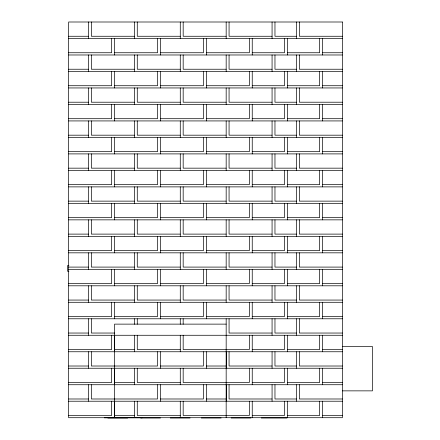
<?xml version="1.0" encoding="UTF-8"?>
<svg xmlns="http://www.w3.org/2000/svg" width="440" height="440" viewBox="0 0 440 440"><rect width="100%" height="100%" fill="white"/><g stroke="black" fill="none" stroke-linecap="round" stroke-linejoin="round"><path stroke-width="0.66" d="M68.646 36.262L88.479 36.262M134.376 36.262L91.372 36.262L91.372 22M180.274 36.262L137.275 36.262L137.275 22M226.171 36.262L183.172 36.262L183.172 22M272.069 36.262L229.07 36.262L229.07 22M296.466 36.262L274.967 36.262L274.967 22M342.37 36.262L299.365 36.262L299.365 22M68.646 38.489L342.37 38.489M68.646 52.745L111.65 52.745L111.65 38.489M114.549 52.745L157.548 52.745L157.548 38.489M160.446 52.745L203.445 52.745L203.445 38.489M206.344 52.745L249.343 52.745L249.343 38.489M252.241 52.745L284.493 52.745L284.493 38.489M287.392 52.745L319.638 52.745L319.638 38.489M322.536 52.745L342.37 52.745M68.646 54.978L342.37 54.978M68.646 69.234L88.479 69.234M134.376 69.234L91.372 69.234L91.372 54.978M180.274 69.234L137.275 69.234L137.275 54.978M226.171 69.234L183.172 69.234L183.172 54.978M272.069 69.234L229.07 69.234L229.07 54.978M296.466 69.234L274.967 69.234L274.967 54.978M342.37 69.234L299.365 69.234L299.365 54.978M68.646 71.462L342.37 71.462M68.646 85.723L111.65 85.723L111.65 71.462M114.549 85.723L157.548 85.723L157.548 71.462M160.446 85.723L203.445 85.723L203.445 71.462M206.344 85.723L249.343 85.723L249.343 71.462M252.241 85.723L284.493 85.723L284.493 71.462M287.392 85.723L319.638 85.723L319.638 71.462M322.536 85.723L342.37 85.723M68.646 87.951L342.37 87.951M68.646 102.212L88.479 102.212M134.376 102.212L91.372 102.212L91.372 87.951M180.274 102.212L137.275 102.212L137.275 87.951M226.171 102.212L183.172 102.212L183.172 87.951M272.069 102.212L229.07 102.212L229.07 87.951M296.466 102.212L274.967 102.212L274.967 87.951M342.37 102.212L299.365 102.212L299.365 87.951M68.646 104.439L342.37 104.439M68.646 118.701L111.65 118.701L111.65 104.439M114.549 118.701L157.548 118.701L157.548 104.439M160.446 118.701L203.445 118.701L203.445 104.439M206.344 118.701L249.343 118.701L249.343 104.439M252.241 118.701L284.493 118.701L284.493 104.439M287.392 118.701L319.638 118.701L319.638 104.439M322.536 118.701L342.37 118.701M68.646 120.929L342.37 120.929M68.646 135.185L88.479 135.185M134.376 135.185L91.372 135.185L91.372 120.929M180.274 135.185L137.275 135.185L137.275 120.929M226.171 135.185L183.172 135.185L183.172 120.929M272.069 135.185L229.07 135.185L229.07 120.929M296.466 135.185L274.967 135.185L274.967 120.929M342.37 135.185L299.365 135.185L299.365 120.929M68.646 137.412L342.37 137.412M68.646 151.673L111.65 151.673L111.65 137.412M114.549 151.673L157.548 151.673L157.548 137.412M160.446 151.673L203.445 151.673L203.445 137.412M206.344 151.673L249.343 151.673L249.343 137.412M252.241 151.673L284.493 151.673L284.493 137.412M287.392 151.673L319.638 151.673L319.638 137.412M322.536 151.673L342.37 151.673M68.646 153.901L342.37 153.901M68.646 168.163L88.479 168.163M134.376 168.163L91.372 168.163L91.372 153.901M180.274 168.163L137.275 168.163L137.275 153.901M226.171 168.163L183.172 168.163L183.172 153.901M272.069 168.163L229.07 168.163L229.07 153.901M296.466 168.163L274.967 168.163L274.967 153.901M342.37 168.163L299.365 168.163L299.365 153.901M68.646 170.39L342.37 170.39M68.646 184.652L111.65 184.652L111.65 170.39M114.549 184.652L157.548 184.652L157.548 170.39M160.446 184.652L203.445 184.652L203.445 170.39M206.344 184.652L249.343 184.652L249.343 170.39M252.241 184.652L284.493 184.652L284.493 170.39M287.392 184.652L319.638 184.652L319.638 170.39M322.536 184.652L342.37 184.652M68.646 186.879L342.37 186.879M68.646 201.135L88.479 201.135M134.376 201.135L91.372 201.135L91.372 186.879M180.274 201.135L137.275 201.135L137.275 186.879M226.171 201.135L183.172 201.135L183.172 186.879M272.069 201.135L229.07 201.135L229.07 186.879M296.466 201.135L274.967 201.135L274.967 186.879M342.37 201.135L299.365 201.135L299.365 186.879M68.646 203.368L342.37 203.368M68.646 217.624L111.65 217.624L111.65 203.368M114.549 217.624L157.548 217.624L157.548 203.368M160.446 217.624L203.445 217.624L203.445 203.368M206.344 217.624L249.343 217.624L249.343 203.368M252.241 217.624L284.493 217.624L284.493 203.368M287.392 217.624L319.638 217.624L319.638 203.368M322.536 217.624L342.37 217.624M68.646 219.852L342.37 219.852M68.646 234.113L88.479 234.113M134.376 234.113L91.372 234.113L91.372 219.852M180.274 234.113L137.275 234.113L137.275 219.852M226.171 234.113L183.172 234.113L183.172 219.852M272.069 234.113L229.07 234.113L229.07 219.852M296.466 234.113L274.967 234.113L274.967 219.852M342.37 234.113L299.365 234.113L299.365 219.852M68.646 236.341L342.37 236.341M68.646 250.602L111.65 250.602L111.65 236.341M114.549 250.602L157.548 250.602L157.548 236.341M160.446 250.602L203.445 250.602L203.445 236.341M206.344 250.602L249.343 250.602L249.343 236.341M252.241 250.602L284.493 250.602L284.493 236.341M287.392 250.602L319.638 250.602L319.638 236.341M322.536 250.602L342.37 250.602M68.646 252.83L342.37 252.83M68.91 265.584L67.535 265.584L67.535 271.244L68.904 271.244M68.646 267.091L88.479 267.091M134.376 267.091L91.372 267.091L91.372 252.83M180.274 267.091L137.275 267.091L137.275 252.83M226.171 267.091L183.172 267.091L183.172 252.83M272.069 267.091L229.07 267.091L229.07 252.83M296.466 267.091L274.967 267.091L274.967 252.83M342.37 267.091L299.365 267.091L299.365 252.83M68.646 269.319L342.37 269.319M68.646 283.575L111.65 283.575L111.65 269.319M114.549 283.575L157.548 283.575L157.548 269.319M160.446 283.575L203.445 283.575L203.445 269.319M206.344 283.575L249.343 283.575L249.343 269.319M252.241 283.575L284.493 283.575L284.493 269.319M287.392 283.575L319.638 283.575L319.638 269.319M322.536 283.575L342.37 283.575M68.646 285.802L342.37 285.802M68.646 300.064L88.479 300.064M134.376 300.064L91.372 300.064L91.372 285.802M180.274 300.064L137.275 300.064L137.275 285.802M226.171 300.064L183.172 300.064L183.172 285.802M272.069 300.064L229.07 300.064L229.07 285.802M296.466 300.064L274.967 300.064L274.967 285.802M342.37 300.064L299.365 300.064L299.365 285.802M68.646 302.291L342.37 302.291M68.646 316.553L111.65 316.553L111.65 302.291M114.549 316.553L157.548 316.553L157.548 302.291M160.446 316.553L203.445 316.553L203.445 302.291M206.344 316.553L249.343 316.553L249.343 302.291M252.241 316.553L284.493 316.553L284.493 302.291M287.392 316.553L319.638 316.553L319.638 302.291M322.536 316.553L342.37 316.553M68.646 318.78L342.37 318.78M226.171 324.126L114.549 324.126L114.549 417.709M68.646 333.041L88.479 333.041M114.582 333.041L91.372 333.041L91.372 318.78M272.069 333.041L229.07 333.041L229.07 318.78M296.466 333.041L274.967 333.041L274.967 318.78M342.37 333.041L299.365 333.041L299.365 318.78M68.646 335.269L342.37 335.269M342.425 346.544L372.466 346.544L372.466 390.863L342.425 390.863M68.646 349.525L111.65 349.525L111.65 335.269M114.549 349.525L134.376 349.525M180.274 349.525L137.275 349.525L137.275 335.269M252.241 349.525L284.493 349.525L284.493 335.269M287.392 349.525L319.638 349.525L319.638 335.269M322.536 349.525L342.37 349.525M68.646 351.758L342.37 351.758M68.646 366.014L88.479 366.014M160.446 366.014L203.445 366.014L203.445 351.758M206.344 366.014L226.171 366.014M272.069 366.014L229.07 366.014L229.07 351.758M296.466 366.014L274.967 366.014L274.967 351.758M342.37 366.014L299.365 366.014L299.365 351.758M68.646 368.242L342.37 368.242M68.646 382.503L111.65 382.503L111.65 368.242M114.549 382.503L134.376 382.503M180.274 382.503L137.275 382.503L137.275 368.242M252.241 382.503L284.493 382.503L284.493 368.242M287.392 382.503L319.638 382.503L319.638 368.242M322.536 382.503L342.37 382.503M68.646 384.731L342.37 384.731M68.646 398.992L88.479 398.992M160.446 398.992L203.445 398.992L203.445 384.731M206.344 398.992L226.171 398.992M272.069 398.992L229.07 398.992L229.07 384.731M296.466 398.992L274.967 398.992L274.967 384.731M342.37 398.992L299.365 398.992L299.365 384.731M68.646 401.22L342.37 401.22M68.646 415.481L111.65 415.481L111.65 401.22M114.549 415.481L134.376 415.481M180.274 415.481L137.275 415.481L137.275 401.22M252.241 415.481L284.493 415.481L284.493 401.22M287.392 415.481L319.638 415.481L319.638 401.22M322.536 415.481L342.37 415.481M104.28 417.819L142.159 417.819M107.85 418L127.683 418M140.674 418L160.507 418M170.274 418L190.102 418M201.311 418L221.144 418M231.16 418L250.987 418M261.3 418L286.924 418M322.536 38.489L322.536 54.978M322.536 71.462L322.536 87.951M322.536 104.439L322.536 120.929M322.536 137.412L322.536 153.901M322.536 170.39L322.536 186.879M322.536 203.368L322.536 219.852M322.536 236.341L322.536 252.83M322.536 269.319L322.536 285.802M322.536 302.291L322.536 318.78M322.536 335.269L322.536 351.758M322.536 368.242L322.536 384.731M322.536 401.22L322.536 417.709M296.466 22L296.466 38.489M296.466 54.978L296.466 71.462M296.466 87.951L296.466 104.439M296.466 120.929L296.466 137.412M296.466 153.901L296.466 170.39M296.466 186.879L296.466 203.368M296.466 219.852L296.466 236.341M296.466 252.83L296.466 269.319M296.466 285.802L296.466 302.291M296.466 318.78L296.466 335.269M296.466 351.758L296.466 368.242M296.466 384.731L296.466 401.22M287.392 38.489L287.392 54.978M287.392 71.462L287.392 87.951M287.392 104.439L287.392 120.929M287.392 137.412L287.392 153.901M287.392 170.39L287.392 186.879M287.392 203.368L287.392 219.852M287.392 236.341L287.392 252.83M287.392 269.319L287.392 285.802M287.392 302.291L287.392 318.78M287.392 335.269L287.392 351.758M287.392 368.242L287.392 384.731M287.392 401.22L287.392 417.709M272.069 22L272.069 38.489M272.069 54.978L272.069 71.462M272.069 87.951L272.069 104.439M272.069 120.929L272.069 137.412M272.069 153.901L272.069 170.39M272.069 186.879L272.069 203.368M272.069 219.852L272.069 236.341M272.069 252.83L272.069 269.319M272.069 285.802L272.069 302.291M272.069 318.78L272.069 335.269M272.069 351.758L272.069 368.242M272.069 384.731L272.069 401.22M252.241 38.489L252.241 54.978M252.241 71.462L252.241 87.951M252.241 104.439L252.241 120.929M252.241 137.412L252.241 153.901M252.241 170.39L252.241 186.879M252.241 203.368L252.241 219.852M252.241 236.341L252.241 252.83M252.241 269.319L252.241 285.802M252.241 302.291L252.241 318.78M252.241 335.269L252.241 351.758M252.241 368.242L252.241 384.731M252.241 401.22L252.241 417.709M249.343 335.269L249.343 349.525L183.172 349.525L183.172 335.269M249.343 368.242L249.343 382.503L183.172 382.503L183.172 368.242M249.343 401.22L249.343 415.481L183.172 415.481L183.172 401.22M226.303 351.758L226.303 368.242M226.303 384.731L226.303 401.22M226.171 22L226.171 38.489M226.171 54.978L226.171 71.462M226.171 87.951L226.171 104.439M226.171 120.929L226.171 137.412M226.171 153.901L226.171 170.39M226.171 186.879L226.171 203.368M226.171 219.852L226.171 236.341M226.171 252.83L226.171 269.319M226.171 285.802L226.171 302.291M226.171 318.78L226.171 417.709M206.344 38.489L206.344 54.978M206.344 71.462L206.344 87.951M206.344 104.439L206.344 120.929M206.344 137.412L206.344 153.901M206.344 170.39L206.344 186.879M206.344 203.368L206.344 219.852M206.344 236.341L206.344 252.83M206.344 269.319L206.344 285.802M206.344 302.291L206.344 318.78M206.344 351.758L206.344 368.242M206.344 384.731L206.344 401.22M183.172 318.78L183.172 324.214M180.274 22L180.274 38.489M180.274 54.978L180.274 71.462M180.274 87.951L180.274 104.439M180.274 120.929L180.274 137.412M180.274 153.901L180.274 170.39M180.274 186.879L180.274 203.368M180.274 219.852L180.274 236.341M180.274 252.83L180.274 269.319M180.274 285.802L180.274 302.291M180.274 318.78L180.274 324.275M180.274 335.269L180.274 351.758M180.274 368.242L180.274 384.731M180.274 401.22L180.274 417.709M160.446 38.489L160.446 54.978M160.446 71.462L160.446 87.951M160.446 104.439L160.446 120.929M160.446 137.412L160.446 153.901M160.446 170.39L160.446 186.879M160.446 203.368L160.446 219.852M160.446 236.341L160.446 252.83M160.446 269.319L160.446 285.802M160.446 302.291L160.446 318.78M160.446 351.758L160.446 368.242M160.446 384.731L160.446 401.22M157.548 351.758L157.548 366.014L91.372 366.014L91.372 351.758M157.548 384.731L157.548 398.992L91.372 398.992L91.372 384.731M137.275 318.78L137.275 324.214M134.376 22L134.376 38.489M134.376 54.978L134.376 71.462M134.376 87.951L134.376 104.439M134.376 120.929L134.376 137.412M134.376 153.901L134.376 170.39M134.376 186.879L134.376 203.368M134.376 219.852L134.376 236.341M134.376 252.83L134.376 269.319M134.376 285.802L134.376 302.291M134.376 318.78L134.376 324.275M134.376 335.269L134.376 351.758M134.376 368.242L134.376 384.731M134.376 401.22L134.376 417.709M114.549 38.489L114.549 54.978M114.549 71.462L114.549 87.951M114.549 104.439L114.549 120.929M114.549 137.412L114.549 153.901M114.549 170.39L114.549 186.879M114.549 203.368L114.549 219.852M114.549 236.341L114.549 252.83M114.549 269.319L114.549 285.802M114.549 302.291L114.549 318.78M114.417 335.269L114.417 351.758M114.417 368.242L114.417 384.731M114.417 401.22L114.417 417.709M88.479 22L88.479 38.489M88.479 54.978L88.479 71.462M88.479 87.951L88.479 104.439M88.479 120.929L88.479 137.412M88.479 153.901L88.479 170.39M88.479 186.879L88.479 203.368M88.479 219.852L88.479 236.341M88.479 252.83L88.479 269.319M88.479 285.802L88.479 302.291M88.479 318.78L88.479 335.269M88.479 351.758L88.479 368.242M88.479 384.731L88.479 401.22M342.37 22L68.646 22L68.646 417.709L342.37 417.709L342.37 22"/></g></svg>
